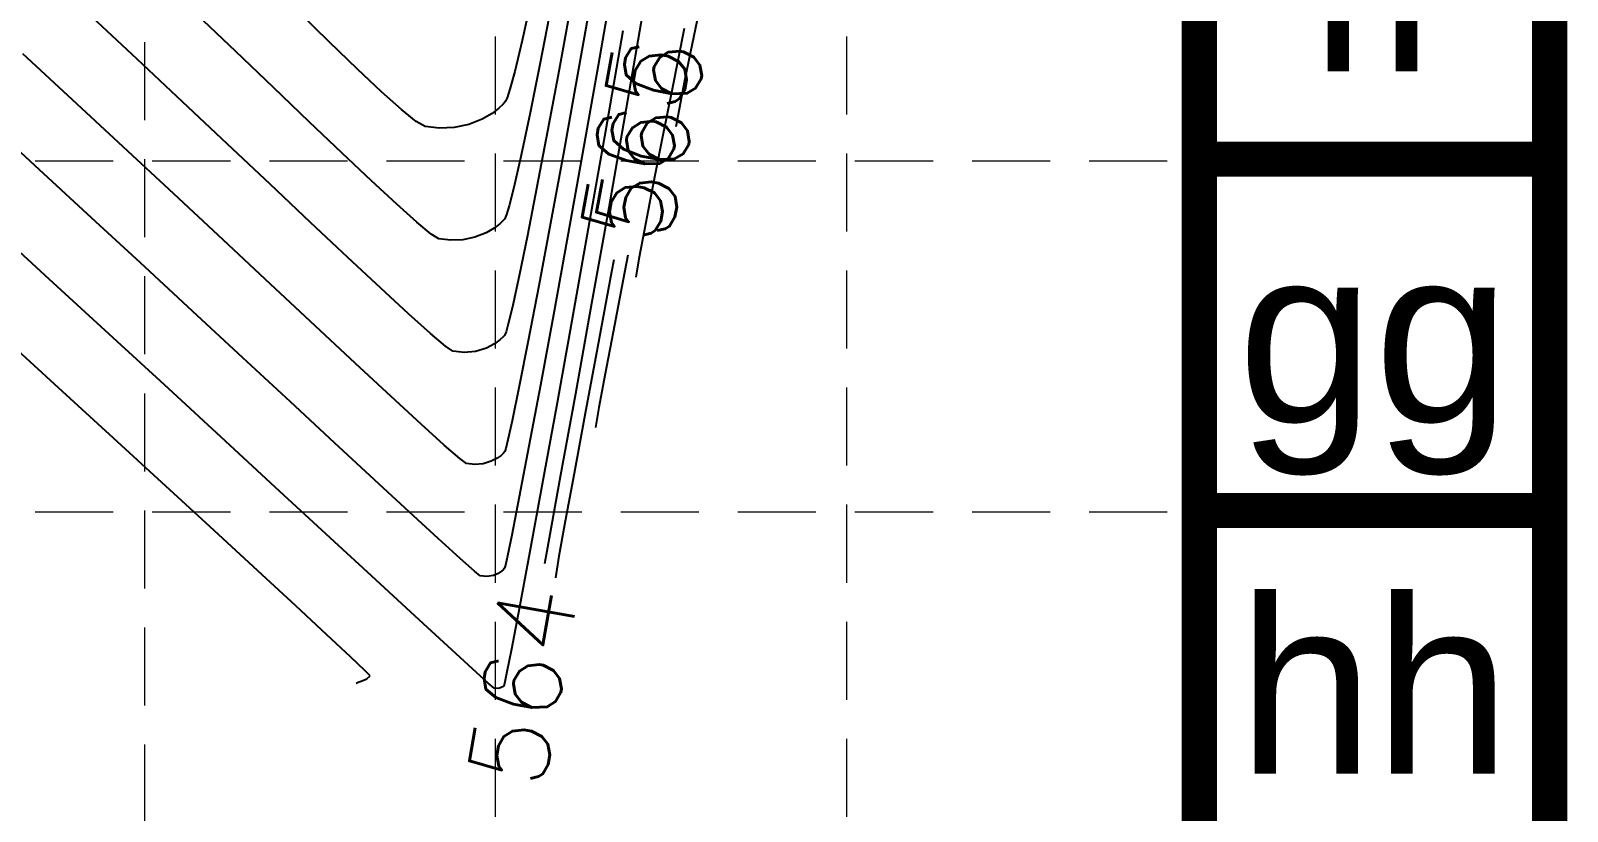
# Model space of a CAD drawing. Header units: inches. Extents: x 2547543 to 2548696, y 7125653 to 7126375.
# Drawn here: x 2548617.8 to 2548696.5, y 7125747 to 7125787 of the extents above; entities that cross this region are included whole.
import ezdxf
from ezdxf.enums import TextEntityAlignment as Align

# ---------------------------------------------------------------- set-up
doc = ezdxf.new("R2010")
doc.units = ezdxf.units.IN
doc.header["$MEASUREMENT"] = 0
doc.linetypes.add('HIDDEN', pattern=[0.375, 0.25, -0.125])
for name, color, linetype in [('BASE', 7, 'Continuous'), ('CONT-MJR', 6, 'Continuous'), ('CONT-MNR', 14, 'Continuous'), ('GRID', 254, 'HIDDEN')]:
    doc.layers.add(name, color=color, linetype=linetype)
doc.styles.add('L80', font='simplex', dxfattribs={"height": 3.2})
doc.styles.get("Standard").update_dxf_attribs({"font": 'ARIAL.TTF'})

msp = doc.modelspace()

# ---------------------------------------------------------------- linework, layer by layer
at = {"layer": 'BASE', "color": 9}
msp.add_line((2548677.583313586, 7126356.376313465), (2548677.583313586, 7125672.376313475), dxfattribs=at)
at = {"layer": 'BASE', "const_width": 1.799999999973807}
for points in [[(2547543.583313602, 7125654.376313475), (2548695.583313586, 7125654.376313475), (2548695.583313586, 7126374.376313465), (2547543.583313602, 7126374.376313465)], [(2547561.543997881, 7125672.371599755), (2548677.633600889, 7125672.340385177), (2548677.610338688, 7126356.384924904), (2547561.770809304, 7126356.405646428)]]:
    msp.add_lwpolyline(points, close=True, dxfattribs=at)
for points in [[(2548695.583313586, 7125780.376313473), (2548677.583313586, 7125780.376313473)], [(2548695.583313586, 7125762.376313473), (2548677.583313586, 7125762.376313473)]]:
    msp.add_lwpolyline(points, dxfattribs=at)
at = {"layer": 'CONT-MJR', "color": 35, "extrusion": (0.983797993534613, -0.1792805285502854, 0), "elevation": 1229837.176144573}
msp.add_lwpolyline([(7467258.786065329, 560), (7467255.345118131, 560)], dxfattribs=at)
at = {"layer": 'CONT-MJR', "color": 35, "extrusion": (-0.6828990376177705, -0.7305127681435301, 0), "elevation": -6945929.63201772}
msp.add_lwpolyline([(-3004390.255728221, 560), (-3004393.413624239, 560)], dxfattribs=at)
at = {"layer": 'CONT-MJR', "color": 35, "extrusion": (-0.6847400691537541, -0.7287873748188235, 0), "elevation": -6938326.945006864}
msp.add_lwpolyline([(-3021903.249592227, 560.0000000000009), (-3021906.429035859, 560.0000000000009)], dxfattribs=at)
at = {"layer": 'CONT-MJR', "color": 35, "extrusion": (0.9830050414219236, -0.1835785623080276, 0), "elevation": 1197189.358503472}
msp.add_lwpolyline([(7472559.100395835, 560), (7472555.895595109, 560)], dxfattribs=at)
at = {"layer": 'CONT-MJR', "color": 35, "extrusion": (-0.6858559326367751, -0.7277373424986101, 0), "elevation": -6933688.560381452}
msp.add_lwpolyline([(-3032527.654295195, 560), (-3032530.790171745, 560)], dxfattribs=at)
at = {"layer": 'CONT-MJR', "color": 35, "extrusion": (0.9821217525085099, -0.1882468147130603, 0), "elevation": 1161673.221197073}
msp.add_lwpolyline([(7478159.486134323, 560), (7478156.581280086, 560)], dxfattribs=at)
at = {"layer": 'CONT-MJR', "color": 35, "extrusion": (-0.6862905507288686, -0.7273274915608968, 0), "elevation": -6931875.732047022}
msp.add_lwpolyline([(-3036666.178032189, 560.0000000000009), (-3036669.205212731, 560.0000000000009)], dxfattribs=at)
at = {"layer": 'CONT-MJR', "color": 35}
for points, elevation in [([(2548632.095864529, 7125777.134313006), (2548630.019754661, 7125779.091703054)], 560), ([(2548634.001033707, 7125775.343959531), (2548632.095864529, 7125777.134313006)], 560), ([(2548639.006325004, 7125770.790935717), (2548638.237907845, 7125771.444130721)], 560), ([(2548642.05745314, 7125771.383180793), (2548642.037531304, 7125771.349487558)], 560), ([(2548642.22492843, 7125771.937771976), (2548642.111180618, 7125771.529293538)], 560), ([(2548641.107264325, 7125770.696120112), (2548640.544110809, 7125770.528268799)], 560), ([(2548640.544110809, 7125770.528268799), (2548639.957088773, 7125770.474053062)], 560), ([(2548645.148259593, 7125761.828122886), (2548644.822129601, 7125760.02383663)], 565), ([(2548644.822129601, 7125760.02383663), (2548644.637119345, 7125758.925533607)], 565)]:
    msp.add_lwpolyline(points, dxfattribs=dict(at, elevation=elevation))
at = {"layer": 'CONT-MJR', "color": 35, "extrusion": (0.9810474628195983, -0.1937675816415867, 0), "elevation": 1119595.474711794}
msp.add_lwpolyline([(7484571.898244677, 560.0000000000009), (7484569.357131395, 560.0000000000009)], dxfattribs=at)
at = {"layer": 'CONT-MJR', "color": 35, "extrusion": (0.9795751066340022, -0.201078617617546, 0), "elevation": 1063746.155992883}
msp.add_lwpolyline([(7492710.898220733, 560), (7492708.784618759, 560)], dxfattribs=at)
at = {"layer": 'CONT-MJR', "color": 35, "extrusion": (-0.6823370862160669, -0.7310376876565037, 0), "elevation": -6948237.828304442}
msp.add_lwpolyline([(-2999030.968111169, 560), (-2999033.278429216, 560)], dxfattribs=at)
at = {"layer": 'CONT-MJR', "color": 35, "extrusion": (0.9832057317531157, -0.182500654924361, 0), "elevation": 1205386.320059732}
msp.add_lwpolyline([(7471232.274538006, 565.0000000000009), (7471228.331276312, 565.0000000000009)], dxfattribs=at)
at = {"layer": 'CONT-MJR', "color": 35, "extrusion": (0.9834434358918811, -0.1812153646939784, 0), "elevation": 1215150.832604784}
msp.add_lwpolyline([(7469650.978713611, 565), (7469650.348892201, 565)], dxfattribs=at)
at = {"layer": 'CONT-MJR', "color": 35, "extrusion": (0.6777194272264504, 0.7353205953595017, 0), "elevation": 6966988.129158258}
msp.add_lwpolyline([(2955209.062204927, 560), (2955211.003386815, 560)], dxfattribs=at)
at = {"layer": 'CONT-MJR', "color": 35, "extrusion": (0.9771724118239101, -0.2124478231713441, 0), "elevation": 976608.1513304163}
msp.add_lwpolyline([(7504563.767085183, 560.0000000000009), (7504562.144691898, 560.0000000000009)], dxfattribs=at)
at = {"layer": 'CONT-MJR', "color": 35, "extrusion": (-0.6687221073291223, -0.743512436459067, 0), "elevation": -7002430.421349395}
msp.add_lwpolyline([(-2870216.670545175, 560.0000000000009), (-2870218.177653191, 560.0000000000009)], dxfattribs=at)
at = {"layer": 'CONT-MJR', "color": 35, "extrusion": (0.9727064233416504, -0.2320392509682232, 0), "elevation": 825621.8799766453}
msp.add_lwpolyline([(7522670.069602381, 560), (7522669.167996857, 560)], dxfattribs=at)
at = {"layer": 'CONT-MJR', "color": 35, "extrusion": (0.7390519849676817, -0.6736483975452846, 0), "elevation": -2916685.494046807}
msp.add_lwpolyline([(6983204.084764128, 560.0000000000009), (6983203.971889153, 560.0000000000009)], dxfattribs=at)
at = {"layer": 'CONT-MJR', "color": 35, "extrusion": (0.9385586686552778, -0.3451197263154229, 0), "elevation": -67194.17322756117}
msp.add_lwpolyline([(7567541.307562042, 560), (7567541.151884246, 560)], dxfattribs=at)
at = {"layer": 'CONT-MJR', "color": 35, "extrusion": (-0.5613710646118568, -0.8275642137118729, 0), "elevation": -7327765.093983719}
msp.add_lwpolyline([(-1891038.651501259, 560), (-1891039.099782894, 560)], dxfattribs=at)
at = {"layer": 'CONT-MJR', "color": 35, "extrusion": (-0.4574944521098814, 0.8892124753334714, 0), "elevation": 5170335.032363068}
msp.add_lwpolyline([(-5526284.492026968, 560.0000000000005), (-5526284.028209269, 560.0000000000005)], dxfattribs=at)
at = {"layer": 'CONT-MJR', "color": 35, "extrusion": (0.5909159143986478, -0.8067331542154507, 0), "elevation": -4242562.806994962}
msp.add_lwpolyline([(6266805.387160585, 560), (6266805.044231197, 560)], dxfattribs=at)
at = {"layer": 'CONT-MJR', "color": 35, "extrusion": (-0.6846175359844419, 0.7289024827935433, 0), "elevation": 3449147.387871121}
msp.add_lwpolyline([(-6736139.419647828, 560.0000000000009), (-6736139.193082619, 560.0000000000009)], dxfattribs=at)
at = {"layer": 'CONT-MJR', "color": 35, "extrusion": (0.9830766884355285, -0.1831944995206865, 0), "elevation": 1200113.256708311}
msp.add_lwpolyline([(7472077.162993291, 565), (7472073.631705261, 565)], dxfattribs=at)
at = {"layer": 'CONT-MJR', "color": 35, "extrusion": (-0.111802979458746, -0.993730392905514, 0), "elevation": -7366040.233705395}
msp.add_lwpolyline([(1735978.615994225, 560), (1735978.032554358, 560)], dxfattribs=at)
at = {"layer": 'CONT-MJR', "color": 35, "extrusion": (0.9830924986940633, -0.183109636588202, 0), "elevation": 1200758.264968334}
msp.add_lwpolyline([(7471970.00634119, 565.0000000000005), (7471966.964004664, 565.0000000000005)], dxfattribs=at)
at = {"layer": 'CONT-MJR', "color": 35, "extrusion": (0.983339819436844, -0.181776784848658, 0), "elevation": 1210886.185184704}
msp.add_lwpolyline([(7470332.346595813, 565.0000000000009), (7470329.870187076, 565.0000000000009)], dxfattribs=at)
at = {"layer": 'CONT-MNR', "color": 35, "extrusion": (0.9854212942368373, -0.1701319278224893, 0), "elevation": 1299167.287137771}
msp.add_lwpolyline([(7455511.372214681, 562.0000000000009), (7455506.65190693, 562.0000000000009)], dxfattribs=at)
at = {"layer": 'CONT-MNR', "color": 35, "extrusion": (-0.6972912341749863, -0.7167879287088508, 0), "elevation": -6884817.149370279}
msp.add_lwpolyline([(-3141918.960171514, 558), (-3141921.159973397, 558)], dxfattribs=at)
at = {"layer": 'CONT-MNR', "color": 35, "extrusion": (0.977152523489249, -0.2125392806955761, 0), "elevation": 975903.3489606772}
msp.add_lwpolyline([(7504669.029532782, 558), (7504666.959451891, 558)], dxfattribs=at)
at = {"layer": 'CONT-MNR', "color": 35, "extrusion": (0.9819873890256093, -0.188946468066134, 0), "elevation": 1156344.158222109}
msp.add_lwpolyline([(7478991.538612181, 559), (7478988.574109183, 559)], dxfattribs=at)
at = {"layer": 'CONT-MNR', "color": 35, "extrusion": (0.9847148402921101, -0.1741742900329561, 0), "elevation": 1268560.827517343}
msp.add_lwpolyline([(7460778.413634154, 561.0000000000009), (7460774.317823114, 561.0000000000009)], dxfattribs=at)
at = {"layer": 'CONT-MNR', "color": 35, "extrusion": (0.9852711636265659, -0.1709992225887384, 0), "elevation": 1292606.295184587}
msp.add_lwpolyline([(7456650.67317393, 564), (7456645.374146116, 564)], dxfattribs=at)
at = {"layer": 'CONT-MNR', "color": 35}
for points, elevation in [([(2548652.117844183, 7125788.593541982), (2548651.642784331, 7125786.289179517)], 568), ([(2548628.258501388, 7125785.892698251), (2548626.267357466, 7125787.793920592)], 559), ([(2548642.937540295, 7125786.461558294), (2548642.560475441, 7125784.87712433)], 558), ([(2548642.560475441, 7125784.87712433), (2548642.313789778, 7125783.972694661)], 558), ([(2548646.829103779, 7125785.178988811), (2548646.035143922, 7125780.669595867)], 562), ([(2548645.74257252, 7125784.50933421), (2548645.049927746, 7125780.673687816)], 561), ([(2548651.255852991, 7125784.388655113), (2548650.973153292, 7125782.949572635)], 568), ([(2548636.754427032, 7125782.923949966), (2548635.735912394, 7125783.834130953)], 558), ([(2548642.052643068, 7125783.306076217), (2548641.955723351, 7125783.19880169)], 558), ([(2548642.086230467, 7125783.355435609), (2548642.052643068, 7125783.306076217)], 558), ([(2548617.964435758, 7125780.060750477), (2548615.29658978, 7125782.513342101)], 562), ([(2548637.509764191, 7125782.316913747), (2548636.754427032, 7125782.923949966)], 558), ([(2548641.403810979, 7125782.725494561), (2548640.894787804, 7125782.425008517)], 558), ([(2548641.747756996, 7125782.996741686), (2548641.403810979, 7125782.725494561)], 558), ([(2548650.973153292, 7125782.949572635), (2548650.810788368, 7125782.029535949)], 568), ([(2548633.71016506, 7125780.685512151), (2548632.019683521, 7125782.294524744)], 559), ([(2548639.457904602, 7125781.996079848), (2548638.704011213, 7125781.964089798)], 558), ([(2548627.614936119, 7125776.240834899), (2548625.081722833, 7125778.605722382)], 561), ([(2548642.27523469, 7125777.98384729), (2548642.140083207, 7125777.537140742)], 559), ([(2548647.370881189, 7125777.887148097), (2548646.495592261, 7125772.980172914)], 564), ([(2548642.072092569, 7125777.370232712), (2548642.045087186, 7125777.327781888)], 559), ([(2548644.39287836, 7125777.107212412), (2548643.786279545, 7125773.881519471)], 561), ([(2548639.281563377, 7125776.220281397), (2548638.670344054, 7125776.299962228)], 559), ([(2548645.267055991, 7125776.382992491), (2548644.541596715, 7125772.399869422)], 562), ([(2548649.199459916, 7125776.7664893), (2548648.916054722, 7125775.272133633)], 567), ([(2548648.350718455, 7125775.462597246), (2548648.111815636, 7125774.216139723)], 566), ([(2548626.04575411, 7125772.590611417), (2548623.382601258, 7125775.057295352)], 562), ([(2548621.784532887, 7125771.408501444), (2548618.707380449, 7125774.236353822)], 563), ([(2548632.323415923, 7125771.842558474), (2548630.045042203, 7125773.970340973)], 561), ([(2548648.111815636, 7125774.216139723), (2548647.593668212, 7125771.510065226)], 566), ([(2548645.482960562, 7125772.094321555), (2548644.689351828, 7125767.694119974)], 563), ([(2548637.761891302, 7125766.79865831), (2548636.230465634, 7125768.208399267)], 561), ([(2548642.417738351, 7125766.965250144), (2548642.203239833, 7125765.994475829)], 561), ([(2548624.678332824, 7125763.626234584), (2548622.005381664, 7125766.081884056)], 564), ([(2548642.203239833, 7125765.994475829), (2548642.093087288, 7125765.551887335)], 561), ([(2548641.853573318, 7125765.196730084), (2548641.651227843, 7125765.048516066)], 561), ([(2548641.974360692, 7125765.310178942), (2548641.853573318, 7125765.196730084)], 561), ([(2548642.045587899, 7125765.401370401), (2548642.029975422, 7125765.371193229)], 561), ([(2548643.285591036, 7125765.666827168), (2548642.788558088, 7125763.078289461)], 562), ([(2548640.084269634, 7125764.778604524), (2548639.737418463, 7125765.035443062)], 561), ([(2548640.937677781, 7125764.770548389), (2548640.508325977, 7125764.73089464)], 561), ([(2548644.89111113, 7125764.097252944), (2548644.198222804, 7125760.288589693)], 564), ([(2548642.788558088, 7125763.078289461), (2548642.401180705, 7125761.115995021)], 562), ([(2548638.635902502, 7125760.932774886), (2548637.158885962, 7125762.291219314)], 562), ([(2548639.762687983, 7125759.906351281), (2548638.635902502, 7125760.932774886)], 562), ([(2548643.3257104, 7125760.266236544), (2548642.792972845, 7125757.41813012)], 563), ([(2548641.127731836, 7125758.98893159), (2548640.791232424, 7125759.017925672)], 562), ([(2548641.978104775, 7125759.344919574), (2548641.880205253, 7125759.25747735)], 562), ([(2548642.03372091, 7125759.419562901), (2548642.02241954, 7125759.3928989)], 562), ([(2548632.931597264, 7125756.001728304), (2548631.334687661, 7125757.484940778)], 564), ([(2548640.394348849, 7125754.251186328), (2548639.13069101, 7125755.412105694)], 563), ([(2548642.384487491, 7125755.266964173), (2548642.159691957, 7125754.108165904)], 563), ([(2548642.159691957, 7125754.108165904), (2548642.056856662, 7125753.597147658)], 563), ([(2548634.438323736, 7125753.521321051), (2548634.442196598, 7125753.523354194)], 564), ([(2548634.442196598, 7125753.523354194), (2548634.459472404, 7125753.532423502)], 564), ([(2548634.459472404, 7125753.532423502), (2548634.496983584, 7125753.552115809)], 564), ([(2548634.496983584, 7125753.552115809), (2548634.534409449, 7125753.571763327)], 564), ([(2548634.534409449, 7125753.571763327), (2548634.695682258, 7125753.623558324)], 564), ([(2548641.687024661, 7125753.249089663), (2548641.498195214, 7125753.25724682)], 563), ([(2548641.834187327, 7125753.287707631), (2548641.687024661, 7125753.249089663)], 563), ([(2548641.932885276, 7125753.341249467), (2548641.834187327, 7125753.287707631)], 563), ([(2548641.989768218, 7125753.388021056), (2548641.932885276, 7125753.341249467)], 563), ([(2548642.014863658, 7125753.41460457), (2548641.989768218, 7125753.388021056)], 563), ([(2548642.021852436, 7125753.437757857), (2548642.014863658, 7125753.41460457)], 563), ([(2548642.056856662, 7125753.597147658), (2548642.021852436, 7125753.437757857)], 563)]:
    msp.add_lwpolyline(points, dxfattribs=dict(at, elevation=elevation))
at = {"layer": 'CONT-MNR', "color": 35, "extrusion": (0.981074226671823, -0.1936320266905369, 0), "elevation": 1120635.445538401}
msp.add_lwpolyline([(7484426.557669557, 567.0000000000009), (7484423.383292779, 567.0000000000009)], dxfattribs=at)
at = {"layer": 'CONT-MNR', "color": 35, "extrusion": (0.6929365427458698, 0.7209985767859749, 0), "elevation": 6903722.817503974}
msp.add_lwpolyline([(3100154.980108383, 558), (3100156.962417117, 558)], dxfattribs=at)
at = {"layer": 'CONT-MNR', "color": 35, "extrusion": (0.9854691118276037, -0.1698547309724223, 0), "elevation": 1301265.339338108}
msp.add_lwpolyline([(7455142.884209885, 563), (7455137.664150476, 563)], dxfattribs=at)
at = {"layer": 'CONT-MNR', "color": 35, "extrusion": (0.6788380735870961, 0.7342880019778073, 0), "elevation": 6962477.497512707}
msp.add_lwpolyline([(2965832.07878093, 561), (2965835.552600363, 561)], dxfattribs=at)
at = {"layer": 'CONT-MNR', "color": 35, "extrusion": (0.6914239768637073, 0.7224492260484302, 0), "elevation": 6910201.189206932}
msp.add_lwpolyline([(3085682.034930274, 559.0000000000009), (3085684.707369241, 559.0000000000009)], dxfattribs=at)
at = {"layer": 'CONT-MNR', "color": 35, "extrusion": (0.9798979743147286, -0.199499273015948, 0), "elevation": 1075829.397639949}
msp.add_lwpolyline([(7490997.700073053, 568.0000000000009), (7490995.760560516, 568.0000000000009)], dxfattribs=at)
at = {"layer": 'CONT-MNR', "color": 35, "extrusion": (0.6840205430369278, 0.7294627452471213, 0), "elevation": 6941313.037764841}
msp.add_lwpolyline([(3015047.707232445, 558.0000000000009), (3015049.411431212, 558.0000000000009)], dxfattribs=at)
at = {"layer": 'CONT-MNR', "color": 35, "extrusion": (0.980576507103058, -0.1961369769257357, 0), "elevation": 1101510.300218093}
msp.add_lwpolyline([(7487260.978650576, 559), (7487258.357989259, 559)], dxfattribs=at)
at = {"layer": 'CONT-MNR', "color": 35, "extrusion": (-0.6911176009361549, -0.7227423203855257, 0), "elevation": -6911508.877219651}
msp.add_lwpolyline([(-3082749.344470353, 559), (-3082751.877158171, 559)], dxfattribs=at)
at = {"layer": 'CONT-MNR', "color": 35, "extrusion": (0.9483416187545652, -0.3172509639669685, 0), "elevation": 156321.7431280226}
msp.add_lwpolyline([(7566236.738417403, 558), (7566236.271548461, 558)], dxfattribs=at)
at = {"layer": 'CONT-MNR', "color": 35, "extrusion": (0.9809169624665853, -0.1944271399402045, 0), "elevation": 1114568.828774901}
msp.add_lwpolyline([(7485329.218417861, 567.0000000000009), (7485326.36743634, 567.0000000000009)], dxfattribs=at)
at = {"layer": 'CONT-MNR', "color": 35, "extrusion": (0.6805151919176801, 0.7327339718951505, 0), "elevation": 6955678.152859908}
msp.add_lwpolyline([(2981739.953223026, 561.0000000000009), (2981743.492778046, 561.0000000000009)], dxfattribs=at)
at = {"layer": 'CONT-MNR', "color": 35, "extrusion": (0.6968487500859127, -0.7172181115279377, 0), "elevation": -3334722.807739723}
msp.add_lwpolyline([(6793525.285912927, 558), (6793524.99595043, 558)], dxfattribs=at)
at = {"layer": 'CONT-MNR', "color": 35, "extrusion": (0.9101247428787503, -0.4143343485639209, 0), "elevation": -632874.5811615787}
msp.add_lwpolyline([(7541341.89443694, 558.0000000000009), (7541341.702696405, 558.0000000000009)], dxfattribs=at)
at = {"layer": 'CONT-MNR', "color": 35, "extrusion": (0.3651754633376509, -0.9309387095701478, 0), "elevation": -5702965.575779647}
msp.add_lwpolyline([(4974789.364447239, 558), (4974788.615311084, 558)], dxfattribs=at)
at = {"layer": 'CONT-MNR', "color": 35, "extrusion": (0.9786329446380302, -0.2056150764635175, 0), "elevation": 1029017.974509551}
msp.add_lwpolyline([(7497565.249392819, 559), (7497563.046165214, 559)], dxfattribs=at)
at = {"layer": 'CONT-MNR', "color": 35, "extrusion": (0.984824393626006, -0.1735537775998255, 0), "elevation": 1273264.430942727}
msp.add_lwpolyline([(7459972.450285697, 564.0000000000009), (7459967.26581052, 564.0000000000009)], dxfattribs=at)
at = {"layer": 'CONT-MNR', "color": 35, "extrusion": (-0.4918832809067012, -0.8706611499110658, 0), "elevation": -7457774.006204759}
msp.add_lwpolyline([(-1286052.999109721, 558.0000000000009), (-1286053.520112723, 558.0000000000009)], dxfattribs=at)
at = {"layer": 'CONT-MNR', "color": 35, "extrusion": (-0.1292699067481793, -0.9916094448971919, 0), "elevation": -7395454.985471839}
msp.add_lwpolyline([(1606105.040522311, 558.0000000000009), (1606104.293625484, 558.0000000000009)], dxfattribs=at)
at = {"layer": 'CONT-MNR', "color": 35, "extrusion": (0.205607253336748, -0.9786345882786478, 0), "elevation": -6449517.971211581}
msp.add_lwpolyline([(3959299.946275267, 558.0000000000009), (3959299.190647615, 558.0000000000009)], dxfattribs=at)
at = {"layer": 'CONT-MNR', "color": 35, "extrusion": (0.9849721721791906, -0.1727131148251548, 0), "elevation": 1279630.595806815}
msp.add_lwpolyline([(7458881.59264329, 563.0000000000009), (7458876.530578333, 563.0000000000009)], dxfattribs=at)
at = {"layer": 'CONT-MNR', "color": 35, "extrusion": (0.6816804393498047, 0.7316500383433718, 0), "elevation": 6950924.055549918}
msp.add_lwpolyline([(2992802.251892883, 561.0000000000009), (2992805.788686696, 561.0000000000009)], dxfattribs=at)
at = {"layer": 'CONT-MNR', "color": 35, "extrusion": (0.9809803072282666, -0.1941072817550538, 0), "elevation": 1117009.511840035}
msp.add_lwpolyline([(7484962.541761531, 567), (7484960.074150492, 567)], dxfattribs=at)
at = {"layer": 'CONT-MNR', "color": 35, "extrusion": (-0.677982002582367, -0.7350785020488652, 0), "elevation": -6965924.844331683}
msp.add_lwpolyline([(-2957712.673459512, 562), (-2957716.359956844, 562)], dxfattribs=at)
at = {"layer": 'CONT-MNR', "color": 35, "extrusion": (-0.6858324551557975, -0.72775946813145, 0), "elevation": -6933790.076445013}
msp.add_lwpolyline([(-3032297.273246138, 559), (-3032299.349074952, 559)], dxfattribs=at)
at = {"layer": 'CONT-MNR', "color": 35, "extrusion": (0.9754414056406029, -0.2202590841756248, 0), "elevation": 916533.8953936263}
msp.add_lwpolyline([(7512143.185648194, 559), (7512141.473314529, 559)], dxfattribs=at)
at = {"layer": 'CONT-MNR', "color": 35, "extrusion": (0.9834498931388321, -0.1811803181507847, 0), "elevation": 1215413.492468785}
msp.add_lwpolyline([(7469612.56306837, 561.0000000000005), (7469608.936574098, 561.0000000000005)], dxfattribs=at)
at = {"layer": 'CONT-MNR', "color": 35, "extrusion": (0.9843231685167442, -0.1763743176348453, 0), "elevation": 1251886.637524961}
msp.add_lwpolyline([(7463586.712193234, 562), (7463582.357319232, 562)], dxfattribs=at)
at = {"layer": 'CONT-MNR', "color": 35, "extrusion": (-0.6790565391589751, -0.7340859735926273, 0), "elevation": -6961602.019697049}
msp.add_lwpolyline([(-2967887.878061047, 559.0000000000009), (-2967889.636912626, 559.0000000000009)], dxfattribs=at)
at = {"layer": 'CONT-MNR', "color": 35, "extrusion": (0.969493093553827, -0.2451186275080512, 0), "elevation": 724230.1644516084}
msp.add_lwpolyline([(7533113.205401599, 559.0000000000009), (7533112.238052388, 559.0000000000009)], dxfattribs=at)
at = {"layer": 'CONT-MNR', "color": 35, "extrusion": (0.9813929513102687, -0.1920100911892936, 0), "elevation": 1133005.312984359}
msp.add_lwpolyline([(7482555.480710936, 567.0000000000005), (7482553.456440899, 567.0000000000005)], dxfattribs=at)
at = {"layer": 'CONT-MNR', "color": 35, "extrusion": (-0.6659420055770473, -0.7460035155466896, 0), "elevation": -7013099.599646619}
msp.add_lwpolyline([(-2844061.756617725, 559.0000000000009), (-2844063.139740072, 559.0000000000009)], dxfattribs=at)
at = {"layer": 'CONT-MNR', "color": 35, "extrusion": (0.6758649130157639, 0.737025521508037, 0), "elevation": 6974399.433671248}
msp.add_lwpolyline([(2937663.752491032, 563), (2937667.922124356, 563)], dxfattribs=at)
at = {"layer": 'CONT-MNR', "color": 35, "extrusion": (-0.6788809988788268, -0.7342483158722848, 0), "elevation": -6962300.322850124}
msp.add_lwpolyline([(-2966230.862214799, 562), (-2966234.550749733, 562)], dxfattribs=at)
at = {"layer": 'CONT-MNR', "color": 35, "extrusion": (0.6359759671427311, 0.7717088629897081, 0), "elevation": 7119897.606402818}
msp.add_lwpolyline([(2565015.881750273, 559.0000000000009), (2565016.831203746, 559.0000000000009)], dxfattribs=at)
at = {"layer": 'CONT-MNR', "color": 35, "extrusion": (-0.5083526141633643, 0.8611490113059841, 0), "elevation": 4840747.114014626}
msp.add_lwpolyline([(-5817167.405141424, 559.0000000000009), (-5817166.917326532, 559.0000000000009)], dxfattribs=at)
at = {"layer": 'CONT-MNR', "color": 35, "extrusion": (0.6192374716497666, -0.7852037657225063, 0), "elevation": -4016972.490692387}
msp.add_lwpolyline([(6413751.311626794, 559), (6413750.950130609, 559)], dxfattribs=at)
at = {"layer": 'CONT-MNR', "color": 35, "extrusion": (0.6968487520446992, -0.7172181096247817, 0), "elevation": -3334718.508352963}
msp.add_lwpolyline([(6793521.148841983, 559), (6793520.90954477, 559)], dxfattribs=at)
at = {"layer": 'CONT-MNR', "color": 35, "extrusion": (0.7420111310610502, -0.6703875605808189, 0), "elevation": -2885911.713468916}
msp.add_lwpolyline([(6995984.018076337, 559.0000000000009), (6995983.89876492, 559.0000000000009)], dxfattribs=at)
at = {"layer": 'CONT-MNR', "color": 35, "extrusion": (0.9261096702369456, -0.377254395194564, 0), "elevation": -327908.7631605994}
msp.add_lwpolyline([(7560737.93422772, 559.0000000000009), (7560737.75400281, 559.0000000000009)], dxfattribs=at)
at = {"layer": 'CONT-MNR', "color": 35, "extrusion": (0.6827030151053975, 0.7306959649306949, 0), "elevation": 6946731.703274842}
msp.add_lwpolyline([(3002513.684497869, 561), (3002517.01023963, 561)], dxfattribs=at)
at = {"layer": 'CONT-MNR', "color": 35, "extrusion": (0.524513672080795, 0.8514020247804913, 0), "elevation": 7403696.197709955}
msp.add_lwpolyline([(1567650.969154702, 559.0000000000009), (1567651.431698649, 559.0000000000009)], dxfattribs=at)
at = {"layer": 'CONT-MNR', "color": 35, "extrusion": (0.04239497157071264, -0.9991009290284534, 0), "elevation": -7011320.151846126}
msp.add_lwpolyline([(2848445.576971582, 559), (2848444.954246471, 559)], dxfattribs=at)
at = {"layer": 'CONT-MNR', "color": 35, "extrusion": (0.2056072532071675, -0.9786345883058721, 0), "elevation": -6449512.253511398}
msp.add_lwpolyline([(3959299.067570968, 559), (3959298.443974496, 559)], dxfattribs=at)
at = {"layer": 'CONT-MNR', "color": 35, "extrusion": (0.3651754627430213, -0.9309387098034008, 0), "elevation": -5702960.085728707}
msp.add_lwpolyline([(4974787.415203227, 559.0000000000009), (4974786.796963992, 559.0000000000009)], dxfattribs=at)
at = {"layer": 'CONT-MNR', "color": 35, "extrusion": (0.9845280719952096, -0.1752269255947709, 0), "elevation": 1260585.886961485}
msp.add_lwpolyline([(7462118.786358916, 563), (7462113.973909848, 563)], dxfattribs=at)
at = {"layer": 'CONT-MNR', "color": 35, "extrusion": (0.9853885102049011, -0.1703217072371154, 0), "elevation": 1297735.148688678}
msp.add_lwpolyline([(7455747.313993149, 567.0000000000009), (7455746.356064588, 567.0000000000009)], dxfattribs=at)
at = {"layer": 'CONT-MNR', "color": 35, "extrusion": (0.9819887048107326, -0.1889396295755338, 0), "elevation": 1156398.33309927}
msp.add_lwpolyline([(7478969.277587096, 561.0000000000009), (7478966.412687538, 561.0000000000009)], dxfattribs=at)
at = {"layer": 'CONT-MNR', "color": 35, "extrusion": (0.9841748439971924, -0.1772001028303937, 0), "elevation": 1245626.062370823}
msp.add_lwpolyline([(7464626.932218357, 564), (7464622.233345996, 564)], dxfattribs=at)
at = {"layer": 'CONT-MNR', "color": 35, "extrusion": (-0.6799411991250349, -0.7332666402696973, 0), "elevation": -6958007.176514878}
msp.add_lwpolyline([(-2976280.391184187, 562), (-2976283.902078674, 562)], dxfattribs=at)
at = {"layer": 'CONT-MNR', "color": 35, "extrusion": (0.9833015032350081, -0.1819839381257959, 0), "elevation": 1209309.885447408}
msp.add_lwpolyline([(7470595.083064719, 562), (7470591.422995038, 562)], dxfattribs=at)
at = {"layer": 'CONT-MNR', "color": 35, "extrusion": (-0.677268313637553, -0.7357361152903569, 0), "elevation": -6968788.152648469}
msp.add_lwpolyline([(-2950941.97590497, 563.0000000000009), (-2950946.094105862, 563.0000000000009)], dxfattribs=at)
at = {"layer": 'CONT-MNR', "color": 35, "extrusion": (-0.6818047191511922, -0.7315342267749091, 0), "elevation": -6950415.54050668}
msp.add_lwpolyline([(-2993970.253180007, 561.0000000000009), (-2993973.093807447, 561.0000000000009)], dxfattribs=at)
at = {"layer": 'CONT-MNR', "color": 35, "extrusion": (0.9824741287683192, -0.1863989975856422, 0), "elevation": 1175743.657626164}
msp.add_lwpolyline([(7475951.512812258, 566), (7475949.262042782, 566)], dxfattribs=at)
at = {"layer": 'CONT-MNR', "color": 35, "extrusion": (0.6751175380122262, 0.737710180130592, 0), "elevation": 6977369.597138112}
msp.add_lwpolyline([(2930589.075829979, 564.0000000000009), (2930593.019242426, 564.0000000000009)], dxfattribs=at)
at = {"layer": 'CONT-MNR', "color": 35, "extrusion": (0.9809616084135763, -0.1942017580215211, 0), "elevation": 1116283.908167031}
msp.add_lwpolyline([(7485058.847014525, 561.0000000000005), (7485056.47251426, 561.0000000000005)], dxfattribs=at)
at = {"layer": 'CONT-MNR', "color": 35, "extrusion": (-0.6801219790806664, -0.7330989657415958, 0), "elevation": -6957273.107327536}
msp.add_lwpolyline([(-2977992.596495476, 562), (-2977995.92770659, 562)], dxfattribs=at)
at = {"layer": 'CONT-MNR', "color": 35, "extrusion": (-0.6802396926161813, -0.7329897411215542, 0), "elevation": -6956798.520369184}
msp.add_lwpolyline([(-2979106.164953656, 561), (-2979108.660259402, 561)], dxfattribs=at)
at = {"layer": 'CONT-MNR', "color": 35, "extrusion": (0.9833509019088958, -0.1817168228727356, 0), "elevation": 1211342.339833822}
msp.add_lwpolyline([(7470263.733819048, 566), (7470262.055941763, 566)], dxfattribs=at)
at = {"layer": 'CONT-MNR', "color": 35, "extrusion": (0.6758327377201874, 0.7370550255073475, 0), "elevation": 6974523.888553453}
msp.add_lwpolyline([(2937351.342288185, 564.0000000000009), (2937355.163142269, 564.0000000000009)], dxfattribs=at)
at = {"layer": 'CONT-MNR', "color": 35, "extrusion": (0.6777420290394962, 0.7352997634117849, 0), "elevation": 6966886.132953512}
msp.add_lwpolyline([(2955425.672807935, 563.0000000000009), (2955429.659476209, 563.0000000000009)], dxfattribs=at)
at = {"layer": 'CONT-MNR', "color": 35, "extrusion": (0.9793536079521165, -0.2021546699712188, 0), "elevation": 1055515.078039904}
msp.add_lwpolyline([(7493867.364745036, 561.0000000000009), (7493865.553676279, 561.0000000000009)], dxfattribs=at)
at = {"layer": 'CONT-MNR', "color": 35, "extrusion": (0.9827418852825038, -0.184982125924075, 0), "elevation": 1186519.225507857}
msp.add_lwpolyline([(7474245.027818401, 562.0000000000009), (7474241.838689821, 562.0000000000009)], dxfattribs=at)
at = {"layer": 'CONT-MNR', "color": 35, "extrusion": (0.9839679952339145, -0.1783451270860835, 0), "elevation": 1236939.70055975}
msp.add_lwpolyline([(7466066.538077459, 564.0000000000009), (7466062.210286294, 564.0000000000009)], dxfattribs=at)
at = {"layer": 'CONT-MNR', "color": 35, "extrusion": (-0.6800393628604212, -0.7331756030859132, 0), "elevation": -6957608.648993348}
msp.add_lwpolyline([(-2977205.48121507, 562.0000000000009), (-2977208.572165856, 562.0000000000009)], dxfattribs=at)
at = {"layer": 'CONT-MNR', "color": 35, "extrusion": (0.983738727096913, -0.1796054476059825, 0), "elevation": 1227373.786286607}
msp.add_lwpolyline([(7467644.111221533, 563), (7467640.072929524, 563)], dxfattribs=at)
at = {"layer": 'CONT-MNR', "color": 35, "extrusion": (0.9857774919017452, -0.1680557540220051, 0), "elevation": 1314872.463286568}
msp.add_lwpolyline([(7452736.132052982, 566), (7452735.095376255, 566)], dxfattribs=at)
at = {"layer": 'CONT-MNR', "color": 35, "extrusion": (-0.6714085848194471, -0.7410873850166034, 0), "elevation": -6991993.155984665}
msp.add_lwpolyline([(-2895536.108464297, 561.0000000000009), (-2895537.707725985, 561.0000000000009)], dxfattribs=at)
at = {"layer": 'CONT-MNR', "color": 35, "extrusion": (-0.678084042089698, -0.7349843752511319, 0), "elevation": -6965510.414696747}
msp.add_lwpolyline([(-2958662.80017234, 563), (-2958666.584761331, 563)], dxfattribs=at)
at = {"layer": 'CONT-MNR', "color": 35, "extrusion": (0.6796198065754441, 0.7335645292067741, 0), "elevation": 6959310.750326959}
msp.add_lwpolyline([(2973221.801185445, 562), (2973224.591299432, 562)], dxfattribs=at)
at = {"layer": 'CONT-MNR', "color": 35, "extrusion": (0.6573776798321832, 0.7535612689479574, 0), "elevation": 7045119.419645716}
msp.add_lwpolyline([(2763762.691408609, 561), (2763763.740207864, 561)], dxfattribs=at)
at = {"layer": 'CONT-MNR', "color": 35, "extrusion": (-0.4574944547629165, 0.889212473968501, 0), "elevation": 5170329.745094705}
msp.add_lwpolyline([(-5526281.943586981, 561.0000000000005), (-5526281.604347644, 561.0000000000005)], dxfattribs=at)
at = {"layer": 'CONT-MNR', "color": 35, "extrusion": (0.7390519843831347, -0.6736483981865844, 0), "elevation": -2916681.478422155}
msp.add_lwpolyline([(6983199.658872929, 561), (6983199.576315425, 561)], dxfattribs=at)
at = {"layer": 'CONT-MNR', "color": 35, "extrusion": (0.9536413659331084, -0.3009454189404371, 0), "elevation": 286024.0276423097}
msp.add_lwpolyline([(7562426.956654317, 561), (7562426.798820417, 561)], dxfattribs=at)
at = {"layer": 'CONT-MNR', "color": 35, "extrusion": (-0.1118029778526352, -0.993730393086215, 0), "elevation": -7366034.58537852}
msp.add_lwpolyline([(1735979.817782922, 561.0000000000009), (1735979.391051138, 561.0000000000009)], dxfattribs=at)
at = {"layer": 'CONT-MNR', "color": 35, "extrusion": (0.2856382890413314, -0.9583375020490125, 0), "elevation": -6100898.173577225}
msp.add_lwpolyline([(4477849.876805202, 561.0000000000009), (4477849.447004416, 561.0000000000009)], dxfattribs=at)
at = {"layer": 'CONT-MNR', "color": 35, "extrusion": (-0.6772788256381768, -0.7357264385232954, 0), "elevation": -6968742.223622147}
msp.add_lwpolyline([(-2951034.892812995, 564.0000000000009), (-2951038.262829008, 564.0000000000009)], dxfattribs=at)
at = {"layer": 'CONT-MNR', "color": 35, "extrusion": (-0.6787059761325576, -0.7344101020288, 0), "elevation": -6963007.082056759}
msp.add_lwpolyline([(-2964552.575658745, 562.0000000000009), (-2964555.00436208, 562.0000000000009)], dxfattribs=at)
at = {"layer": 'CONT-MNR', "color": 35, "extrusion": (0.9833594009018133, -0.1816708250050818, 0), "elevation": 1211689.62752736}
msp.add_lwpolyline([(7470200.995731577, 563.0000000000009), (7470197.482001819, 563.0000000000009)], dxfattribs=at)
at = {"layer": 'CONT-MNR', "color": 35, "extrusion": (0.6782924392428359, 0.7347920568882083, 0), "elevation": 6964671.126900789}
msp.add_lwpolyline([(2960634.425457451, 563), (2960637.937419395, 563)], dxfattribs=at)
at = {"layer": 'CONT-MNR', "color": 35, "extrusion": (-0.6781099072145653, -0.7349605116858005, 0), "elevation": -6965402.528847231}
msp.add_lwpolyline([(-2958906.001986432, 564), (-2958909.043722446, 564)], dxfattribs=at)
at = {"layer": 'CONT-MNR', "color": 35, "extrusion": (0.9793691821232465, -0.2020792050341732, 0), "elevation": 1056093.682385278}
msp.add_lwpolyline([(7493778.466524662, 562.0000000000009), (7493777.379379751, 562.0000000000009)], dxfattribs=at)
at = {"layer": 'CONT-MNR', "color": 35, "extrusion": (0.6783467936781444, 0.7347418781494499, 0), "elevation": 6964452.094716066}
msp.add_lwpolyline([(2961146.460579511, 563), (2961149.629365986, 563)], dxfattribs=at)
at = {"layer": 'CONT-MNR', "color": 35, "extrusion": (-0.664809582187395, -0.7470128643014263, 0), "elevation": -7017394.453746514}
msp.add_lwpolyline([(-2833405.795708265, 562), (-2833406.776911029, 562)], dxfattribs=at)
at = {"layer": 'CONT-MNR', "color": 35, "extrusion": (0.9663291568507453, -0.2573090760547088, 0), "elevation": 629304.5351240269}
msp.add_lwpolyline([(7541617.979061029, 562.0000000000009), (7541617.818718397, 562.0000000000009)], dxfattribs=at)
at = {"layer": 'CONT-MNR', "color": 35, "extrusion": (0.975942204064347, -0.2180293886750698, 0), "elevation": 933702.3601504588}
msp.add_lwpolyline([(7510008.866860754, 562.0000000000009), (7510008.378335781, 562.0000000000009)], dxfattribs=at)
at = {"layer": 'CONT-MNR', "color": 35, "extrusion": (0.9838551457093664, -0.178966623316197, 0), "elevation": 1232223.451594282}
msp.add_lwpolyline([(7466838.173210782, 564), (7466837.515082194, 564)], dxfattribs=at)
at = {"layer": 'CONT-MNR', "color": 35, "extrusion": (-0.6791310314041814, -0.7340170585101499, 0), "elevation": -6961282.17574836}
msp.add_lwpolyline([(-2968584.154769662, 564), (-2968586.799652472, 564)], dxfattribs=at)
at = {"layer": 'CONT-MNR', "color": 35, "extrusion": (-0.6781937545583279, -0.7348831412395298, 0), "elevation": -6965068.660502175}
msp.add_lwpolyline([(-2959693.157542097, 563.0000000000009), (-2959695.912604537, 563.0000000000009)], dxfattribs=at)
at = {"layer": 'CONT-MNR', "color": 35, "extrusion": (0.6241370797347772, 0.7813148569559806, 0), "elevation": 7158162.608526122}
msp.add_lwpolyline([(2456159.509107944, 562), (2456159.887410433, 562)], dxfattribs=at)
at = {"layer": 'CONT-MNR', "color": 35, "extrusion": (0.1652949652927052, -0.9862441758757734, 0), "elevation": -6606460.754776228}
msp.add_lwpolyline([(3691434.894181634, 562), (3691434.553382616, 562)], dxfattribs=at)
at = {"layer": 'CONT-MNR', "color": 35, "extrusion": (0.3812201410894637, -0.9244842908496225, 0), "elevation": -5616058.839293486}
msp.add_lwpolyline([(5072662.135045847, 562), (5072661.864935778, 562)], dxfattribs=at)
at = {"layer": 'CONT-MNR', "color": 35, "extrusion": (0.5482285335981681, -0.8363285687747383, 0), "elevation": -4562237.840587568}
msp.add_lwpolyline([(6038046.564491795, 562), (6038046.365228182, 562)], dxfattribs=at)
at = {"layer": 'CONT-MNR', "color": 35, "extrusion": (0.7346038115092605, -0.6784963081079123, 0), "elevation": -2962559.296705118}
msp.add_lwpolyline([(6963854.212821789, 562), (6963854.147508588, 562)], dxfattribs=at)
at = {"layer": 'CONT-MNR', "color": 35, "extrusion": (0.9824442259423702, -0.1865565407925893, 0), "elevation": 1174542.74149232}
msp.add_lwpolyline([(7476125.214080927, 563), (7476123.024474749, 563)], dxfattribs=at)
at = {"layer": 'CONT-MNR', "color": 35, "extrusion": (-0.6777054989729668, -0.7353334323025182, 0), "elevation": -6967032.938698905}
msp.add_lwpolyline([(-2955064.067448881, 563.0000000000009), (-2955066.338239389, 563.0000000000009)], dxfattribs=at)
at = {"layer": 'CONT-MNR', "color": 35, "extrusion": (-0.6828463760804617, -0.7305619937238595, 0), "elevation": -6946131.272712903}
msp.add_lwpolyline([(-3003860.661366444, 564), (-3003862.306835791, 564)], dxfattribs=at)
at = {"layer": 'CONT-MNR', "color": 35, "extrusion": (-0.6878574621940268, -0.7258457905808873, 0), "elevation": -6925296.190276656}
msp.add_lwpolyline([(-3051587.266058275, 564.0000000000009), (-3051588.308996599, 564.0000000000009)], dxfattribs=at)
at = {"layer": 'CONT-MNR', "color": 35, "extrusion": (0.711110998814899, 0.7030797588926001, 0), "elevation": 6822335.820015222}
msp.add_lwpolyline([(3275308.182000664, 564), (3275308.554070368, 564)], dxfattribs=at)
at = {"layer": 'CONT-MNR', "color": 35, "extrusion": (-0.6734158641626625, -0.7392638729804497, 0), "elevation": -6984107.559239211}
msp.add_lwpolyline([(-2914477.097490004, 563), (-2914478.188112656, 563)], dxfattribs=at)
at = {"layer": 'CONT-MNR', "color": 35, "extrusion": (-0.3807200340085522, 0.924690356662449, 0), "elevation": 5618799.371641364}
msp.add_lwpolyline([(-5069615.087650411, 564.0000000000009), (-5069615.401533604, 564.0000000000009)], dxfattribs=at)
at = {"layer": 'CONT-MNR', "color": 35, "extrusion": (0.677072586717492, -0.7359162400135523, 0), "elevation": -3518347.019334865}
msp.add_lwpolyline([(6700234.395135852, 564), (6700234.621241314, 564)], dxfattribs=at)
at = {"layer": 'CONT-MNR', "color": 35, "extrusion": (0.6572227405996066, 0.7536964038913427, 0), "elevation": 7045679.755253699}
msp.add_lwpolyline([(2762305.152566352, 563.0000000000005), (2762305.547404959, 563.0000000000005)], dxfattribs=at)
at = {"layer": 'GRID', "color": 252, "linetype": 'HIDDEN', "lineweight": 0, "ltscale": 16}
for p, q in [((2548623.583313587, 7126356.376313465), (2548623.583313587, 7125726.296813901)), ((2548641.551408239, 7126356.672056636), (2548641.551408239, 7125726.296813901)), ((2548659.551408239, 7126356.672056636), (2548659.551408239, 7125726.296813901)), ((2547561.986892405, 7125780.2968139), (2548677.986892388, 7125780.2968139)), ((2547561.986892405, 7125762.2968139), (2548677.986892388, 7125762.2968139))]:
    msp.add_line(p, q, dxfattribs=at)

# ---------------------------------------------------------------- texts
at = {"layer": 'BASE'}
for s, p in [('ff', (2548686.583313586, 7125789.376313473)), ('gg', (2548686.583313586, 7125771.376313473)), ('hh', (2548686.583313586, 7125753.376313473))]:
    msp.add_text(s, height=8.999999999869033, dxfattribs=at).set_placement(p, align=Align.MIDDLE_CENTER)
at = {"layer": 'CONT-MJR', "color": 35, "insert": (2548645.854651272, 7125776.563508247, 565), "char_height": 4, "width": 15.04761904761904, "attachment_point": 1, "rotation": 79.6649644085824, "style": 'L80'}
msp.add_mtext('\\Fsimplex.shx;\\W1.0000000000;\\T1.0000000000;\\o\\l565', dxfattribs=at)
at = {"layer": 'CONT-MNR', "color": 35, "char_height": 4, "attachment_point": 1, "style": 'L80'}
for s, insert, width, rotation in [('\\Fsimplex.shx;\\W1.0000000000;\\T1.0000000000;\\o\\l566', (2548646.581050128, 7125776.815455881, 566), 15.04761904761904, 79.27789438604756), ('\\Fsimplex.shx;\\W1.0000000000;\\T1.0000000000;\\o\\l564', (2548640.086889621, 7125748.694010711, 564), 15.04761904761905, 79.9447892586837)]:
    msp.add_mtext(s, dxfattribs=dict(at, insert=insert, width=width, rotation=rotation))

doc.saveas('drawing.dxf')
